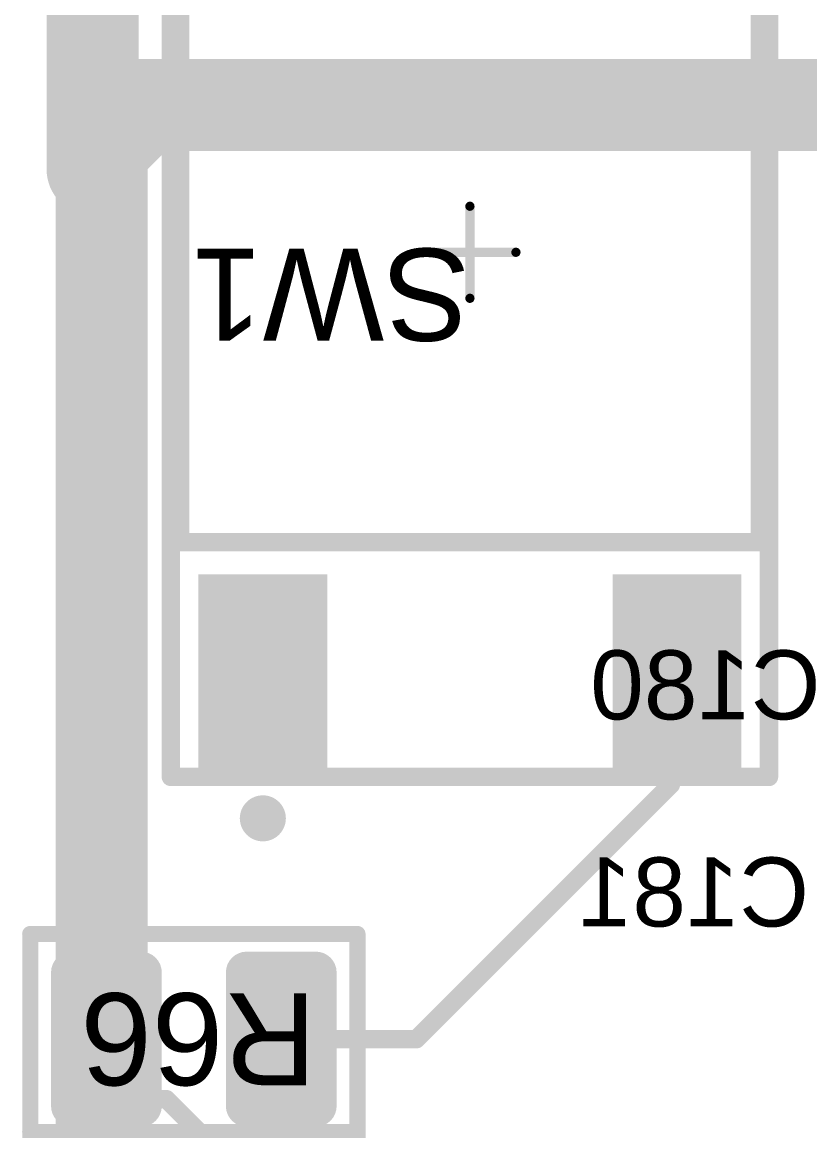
# Model space of a CAD drawing. Header units: inches. Extents: x -3 to 191, y -18 to 93.
# Drawn here: x 23.13 to 31.69, y 47.95 to 60 of the extents above; entities that cross this region are included whole.
import ezdxf

# ---------------------------------------------------------------- set-up
doc = ezdxf.new("R2010")
doc.units = ezdxf.units.IN
for name, color, linetype in [('Bottom Overlay', 54, 'Continuous'), ('Mechanical 13', 56, 'Continuous'), ('PWR', 16, 'Continuous'), ('Top 3D Body', 56, 'Continuous'), ('Top Assembly', 216, 'Continuous'), ('Top Component Center', 56, 'Continuous'), ('Top Courtyard', 56, 'Continuous'), ('Top Layer', 1, 'Continuous'), ('Top Overlay', 2, 'Continuous'), ('Top Paste', 8, 'Continuous'), ('Top Solder', 216, 'Continuous')]:
    doc.layers.add(name, color=color, linetype=linetype)
doc.styles.add('Arial', font='', dxfattribs={"height": 0.2})
doc.styles.get('Arial').set_extended_font_data('Arial')

# ---------------------------------------------------------------- blocks, each defined once
blk = doc.blocks.new('FP_2_1977223_2_MFG_177')
at = {"layer": 'Top Layer'}
for points in [[(-2.95, 5.6), (-1.55, 5.6), (-1.55, 3.5), (-2.95, 3.5)], [(1.55, 5.6), (2.95, 5.6), (2.95, 3.5), (1.55, 3.5)]]:
    blk.add_hatch(color=1, dxfattribs=at).paths.add_polyline_path(points)
at = {"layer": 'Top Paste'}
for points in [[(-2.95, 5.6), (-1.55, 5.6), (-1.55, 3.5), (-2.95, 3.5)], [(1.55, 5.6), (2.95, 5.6), (2.95, 3.5), (1.55, 3.5)]]:
    blk.add_hatch(color=8, dxfattribs=at).paths.add_polyline_path(points)
at = {"layer": 'Top Solder'}
for points in [[(-2.95, 5.6), (-1.55, 5.6), (-1.55, 3.5), (-2.95, 3.5)], [(1.55, 5.6), (2.95, 5.6), (2.95, 3.5), (1.55, 3.5)]]:
    blk.add_hatch(color=216, dxfattribs=at).paths.add_polyline_path(points)
at = {"layer": 'Top 3D Body'}
for points in [[(3.15, 3.15, 0.2, 0.2, 0), (-3.15, 3.15, 0.2, 0.2, 0)], [(-3.15, 3.15, 0.2, 0.2, 0), (-3.15, -3.15, 0.2, 0.2, 0)], [(3.15, 3.15, 0.2, 0.2, 0), (3.15, -3.15, 0.2, 0.2, 0)]]:
    blk.add_lwpolyline(points, format="xyseb", dxfattribs=at)
for points in [[(-3.2, 3.15, 0.1, 0.1, 1), (-3.1, 3.15, 0.1, 0.1, 1)], [(-3.2, 3.15, 0.1, 0.1, 1), (-3.1, 3.15, 0.1, 0.1, 1)], [(3.1, 3.15, 0.1, 0.1, 1), (3.2, 3.15, 0.1, 0.1, 1)], [(3.1, 3.15, 0.1, 0.1, 1), (3.2, 3.15, 0.1, 0.1, 1)]]:
    blk.add_lwpolyline(points, format="xyseb", close=True, dxfattribs=at)
at = {"layer": 'Top Assembly'}
for points in [[(3.25, 5.7, 0.2, 0.2, 0), (-3.25, 5.7, 0.2, 0.2, 0)], [(-3.25, 5.7, 0.2, 0.2, 0), (-3.25, -5.8, 0.2, 0.2, 0)], [(3.25, 5.7, 0.2, 0.2, 0), (3.25, -5.8, 0.2, 0.2, 0)]]:
    blk.add_lwpolyline(points, format="xyseb", dxfattribs=at)
for points in [[(-3.3, 5.7, 0.1, 0.1, 1), (-3.2, 5.7, 0.1, 0.1, 1)], [(-3.3, 5.7, 0.1, 0.1, 1), (-3.2, 5.7, 0.1, 0.1, 1)], [(3.2, 5.7, 0.1, 0.1, 1), (3.3, 5.7, 0.1, 0.1, 1)], [(3.2, 5.7, 0.1, 0.1, 1), (3.3, 5.7, 0.1, 0.1, 1)]]:
    blk.add_lwpolyline(points, format="xyseb", close=True, dxfattribs=at)
at = {"layer": 'Top Component Center'}
for points in [[(0, 0.5, 0.1, 0.1, 0), (0, -0.5, 0.1, 0.1, 0)], [(0.5, 0, 0.1, 0.1, 0), (-0.5, 0, 0.1, 0.1, 0)]]:
    blk.add_lwpolyline(points, format="xyseb", dxfattribs=at)
for points in [[(-0.025, 0.5, 0.05, 0.05, 1), (0.025, 0.5, 0.05, 0.05, 1)], [(-0.525, 0, 0.05, 0.05, 1), (-0.475, 0, 0.05, 0.05, 1)], [(0.475, 0, 0.05, 0.05, 1), (0.525, 0, 0.05, 0.05, 1)], [(-0.025, -0.5, 0.05, 0.05, 1), (0.025, -0.5, 0.05, 0.05, 1)]]:
    blk.add_lwpolyline(points, format="xyseb", close=True, dxfattribs=at)
at = {"layer": 'Top Courtyard'}
for points in [[(3.25, 5.7, 0.2, 0.2, 0), (-3.25, 5.7, 0.2, 0.2, 0)], [(-3.25, 5.7, 0.2, 0.2, 0), (-3.25, -5.8, 0.2, 0.2, 0)], [(3.25, 5.7, 0.2, 0.2, 0), (3.25, -5.8, 0.2, 0.2, 0)]]:
    blk.add_lwpolyline(points, format="xyseb", dxfattribs=at)
for points in [[(-3.3, 5.7, 0.1, 0.1, 1), (-3.2, 5.7, 0.1, 0.1, 1)], [(-3.3, 5.7, 0.1, 0.1, 1), (-3.2, 5.7, 0.1, 0.1, 1)], [(3.2, 5.7, 0.1, 0.1, 1), (3.3, 5.7, 0.1, 0.1, 1)], [(3.2, 5.7, 0.1, 0.1, 1), (3.3, 5.7, 0.1, 0.1, 1)]]:
    blk.add_lwpolyline(points, format="xyseb", close=True, dxfattribs=at)
at = {"layer": 'Top Overlay'}
for points in [[(2.375, 6.15, 0.25, 0.25, 1), (2.125, 6.15, 0.25, 0.25, 1)], [(2.063, 6.15, 0.125, 0.125, 1), (2.187, 6.15, 0.125, 0.125, 1)], [(2.313, 6.15, 0.125, 0.125, 1), (2.438, 6.15, 0.125, 0.125, 1)], [(-3.2, 3.15, 0.1, 0.1, 1), (-3.1, 3.15, 0.1, 0.1, 1)], [(-1.225, 3.15, 0.1, 0.1, 1), (-1.125, 3.15, 0.1, 0.1, 1)], [(1.125, 3.15, 0.1, 0.1, 1), (1.225, 3.15, 0.1, 0.1, 1)], [(3.1, 3.15, 0.1, 0.1, 1), (3.2, 3.15, 0.1, 0.1, 1)]]:
    blk.add_lwpolyline(points, format="xyseb", close=True, dxfattribs=at)
for points in [[(-3.15, 3.15, 0.2, 0.2, 0), (-3.15, -3.15, 0.2, 0.2, 0)], [(1.175, 3.15, 0.2, 0.2, 0), (-1.175, 3.15, 0.2, 0.2, 0)], [(3.15, 3.15, 0.2, 0.2, 0), (3.15, -3.15, 0.2, 0.2, 0)]]:
    blk.add_lwpolyline(points, format="xyseb", dxfattribs=at)
at = {"layer": 'Top Assembly', "style": 'Arial'}
blk.add_text('SW1', height=1, dxfattribs=at).set_placement((0, -0.039))
blk = doc.blocks.new('RES_0805_248')
at = {"layer": 'Top Layer'}
h = blk.add_hatch(color=1, dxfattribs=at)
edge = h.paths.add_edge_path()
edge.add_arc((-1.325, 0.725), 0.125, 90, 180)
edge.add_line((-1.45, 0.725), (-1.45, -0.725))
edge.add_arc((-1.325, -0.725), 0.125, 180, 270)
edge.add_line((-1.325, -0.85), (-0.575, -0.85))
edge.add_arc((-0.575, -0.725), 0.125, 270, 360)
edge.add_line((-0.45, -0.725), (-0.45, 0.725))
edge.add_arc((-0.575, 0.725), 0.125, 0, 90)
edge.add_line((-0.575, 0.85), (-1.325, 0.85))
h = blk.add_hatch(color=1, dxfattribs=at)
edge = h.paths.add_edge_path()
edge.add_arc((0.575, 0.725), 0.125, 90, 180)
edge.add_line((0.45, 0.725), (0.45, -0.725))
edge.add_arc((0.575, -0.725), 0.125, 180, 270)
edge.add_line((0.575, -0.85), (1.325, -0.85))
edge.add_arc((1.325, -0.725), 0.125, 270, 360)
edge.add_line((1.45, -0.725), (1.45, 0.725))
edge.add_arc((1.325, 0.725), 0.125, 0, 90)
edge.add_line((1.325, 0.85), (0.575, 0.85))
at = {"layer": 'Top Paste'}
h = blk.add_hatch(color=8, dxfattribs=at)
edge = h.paths.add_edge_path()
edge.add_arc((-1.325, 0.725), 0.125, 90, 180)
edge.add_line((-1.45, 0.725), (-1.45, -0.725))
edge.add_arc((-1.325, -0.725), 0.125, 180, 270)
edge.add_line((-1.325, -0.85), (-0.575, -0.85))
edge.add_arc((-0.575, -0.725), 0.125, 270, 360)
edge.add_line((-0.45, -0.725), (-0.45, 0.725))
edge.add_arc((-0.575, 0.725), 0.125, 0, 90)
edge.add_line((-0.575, 0.85), (-1.325, 0.85))
h = blk.add_hatch(color=8, dxfattribs=at)
edge = h.paths.add_edge_path()
edge.add_arc((0.575, 0.725), 0.125, 90, 180)
edge.add_line((0.45, 0.725), (0.45, -0.725))
edge.add_arc((0.575, -0.725), 0.125, 180, 270)
edge.add_line((0.575, -0.85), (1.325, -0.85))
edge.add_arc((1.325, -0.725), 0.125, 270, 360)
edge.add_line((1.45, -0.725), (1.45, 0.725))
edge.add_arc((1.325, 0.725), 0.125, 0, 90)
edge.add_line((1.325, 0.85), (0.575, 0.85))
at = {"layer": 'Top Solder'}
h = blk.add_hatch(color=216, dxfattribs=at)
edge = h.paths.add_edge_path()
edge.add_arc((-1.325, 0.725), 0.227, 90, 180)
edge.add_line((-1.552, 0.725), (-1.552, -0.725))
edge.add_arc((-1.325, -0.725), 0.227, 180, 270)
edge.add_line((-1.325, -0.952), (-0.575, -0.952))
edge.add_arc((-0.575, -0.725), 0.227, 270, 360)
edge.add_line((-0.348, -0.725), (-0.348, 0.725))
edge.add_arc((-0.575, 0.725), 0.227, 0, 90)
edge.add_line((-0.575, 0.952), (-1.325, 0.952))
h = blk.add_hatch(color=216, dxfattribs=at)
edge = h.paths.add_edge_path()
edge.add_arc((0.575, 0.725), 0.227, 90, 180)
edge.add_line((0.348, 0.725), (0.348, -0.725))
edge.add_arc((0.575, -0.725), 0.227, 180, 270)
edge.add_line((0.575, -0.952), (1.325, -0.952))
edge.add_arc((1.325, -0.725), 0.227, 270, 360)
edge.add_line((1.552, -0.725), (1.552, 0.725))
edge.add_arc((1.325, 0.725), 0.227, 0, 90)
edge.add_line((1.325, 0.952), (0.575, 0.952))
at = {"layer": 'Mechanical 13'}
for points in [[(-1.778, -1.143, 0.175, 0.175, 0), (-1.778, 1.143, 0.175, 0.175, 0)], [(-1.778, 1.143, 0.175, 0.175, 0), (1.778, 1.143, 0.175, 0.175, 0)], [(1.778, -1.143, 0.175, 0.175, 0), (1.778, 1.143, 0.175, 0.175, 0)], [(-1.778, -1.143, 0.175, 0.175, 0), (1.778, -1.143, 0.175, 0.175, 0)]]:
    blk.add_lwpolyline(points, format="xyseb", dxfattribs=at)
for points in [[(-1.822, 1.143, 0.0875, 0.0875, 1), (-1.734, 1.143, 0.0875, 0.0875, 1)], [(-1.822, 1.143, 0.0875, 0.0875, 1), (-1.734, 1.143, 0.0875, 0.0875, 1)], [(1.734, 1.143, 0.0875, 0.0875, 1), (1.822, 1.143, 0.0875, 0.0875, 1)], [(1.734, 1.143, 0.0875, 0.0875, 1), (1.822, 1.143, 0.0875, 0.0875, 1)], [(-1.822, -1.143, 0.0875, 0.0875, 1), (-1.734, -1.143, 0.0875, 0.0875, 1)], [(-1.822, -1.143, 0.0875, 0.0875, 1), (-1.734, -1.143, 0.0875, 0.0875, 1)], [(1.734, -1.143, 0.0875, 0.0875, 1), (1.822, -1.143, 0.0875, 0.0875, 1)], [(1.734, -1.143, 0.0875, 0.0875, 1), (1.822, -1.143, 0.0875, 0.0875, 1)]]:
    blk.add_lwpolyline(points, format="xyseb", close=True, dxfattribs=at)
at = {"layer": 'Mechanical 13', "style": 'Arial'}
blk.add_text('R68', height=1, rotation=360, dxfattribs=at).set_placement((-1.333, -0.5))
blk = doc.blocks.new('RES_0805_250')
at = {"layer": 'Top Layer'}
h = blk.add_hatch(color=1, dxfattribs=at)
edge = h.paths.add_edge_path()
edge.add_arc((-1.325, 0.725), 0.125, 90, 180)
edge.add_line((-1.45, 0.725), (-1.45, -0.725))
edge.add_arc((-1.325, -0.725), 0.125, 180, 270)
edge.add_line((-1.325, -0.85), (-0.575, -0.85))
edge.add_arc((-0.575, -0.725), 0.125, 270, 360)
edge.add_line((-0.45, -0.725), (-0.45, 0.725))
edge.add_arc((-0.575, 0.725), 0.125, 0, 90)
edge.add_line((-0.575, 0.85), (-1.325, 0.85))
h = blk.add_hatch(color=1, dxfattribs=at)
edge = h.paths.add_edge_path()
edge.add_arc((0.575, 0.725), 0.125, 90, 180)
edge.add_line((0.45, 0.725), (0.45, -0.725))
edge.add_arc((0.575, -0.725), 0.125, 180, 270)
edge.add_line((0.575, -0.85), (1.325, -0.85))
edge.add_arc((1.325, -0.725), 0.125, 270, 360)
edge.add_line((1.45, -0.725), (1.45, 0.725))
edge.add_arc((1.325, 0.725), 0.125, 0, 90)
edge.add_line((1.325, 0.85), (0.575, 0.85))
at = {"layer": 'Top Paste'}
h = blk.add_hatch(color=8, dxfattribs=at)
edge = h.paths.add_edge_path()
edge.add_arc((-1.325, 0.725), 0.125, 90, 180)
edge.add_line((-1.45, 0.725), (-1.45, -0.725))
edge.add_arc((-1.325, -0.725), 0.125, 180, 270)
edge.add_line((-1.325, -0.85), (-0.575, -0.85))
edge.add_arc((-0.575, -0.725), 0.125, 270, 360)
edge.add_line((-0.45, -0.725), (-0.45, 0.725))
edge.add_arc((-0.575, 0.725), 0.125, 0, 90)
edge.add_line((-0.575, 0.85), (-1.325, 0.85))
h = blk.add_hatch(color=8, dxfattribs=at)
edge = h.paths.add_edge_path()
edge.add_arc((0.575, 0.725), 0.125, 90, 180)
edge.add_line((0.45, 0.725), (0.45, -0.725))
edge.add_arc((0.575, -0.725), 0.125, 180, 270)
edge.add_line((0.575, -0.85), (1.325, -0.85))
edge.add_arc((1.325, -0.725), 0.125, 270, 360)
edge.add_line((1.45, -0.725), (1.45, 0.725))
edge.add_arc((1.325, 0.725), 0.125, 0, 90)
edge.add_line((1.325, 0.85), (0.575, 0.85))
at = {"layer": 'Top Solder'}
h = blk.add_hatch(color=216, dxfattribs=at)
edge = h.paths.add_edge_path()
edge.add_arc((-1.325, 0.725), 0.227, 90, 180)
edge.add_line((-1.552, 0.725), (-1.552, -0.725))
edge.add_arc((-1.325, -0.725), 0.227, 180, 270)
edge.add_line((-1.325, -0.952), (-0.575, -0.952))
edge.add_arc((-0.575, -0.725), 0.227, 270, 360)
edge.add_line((-0.348, -0.725), (-0.348, 0.725))
edge.add_arc((-0.575, 0.725), 0.227, 0, 90)
edge.add_line((-0.575, 0.952), (-1.325, 0.952))
h = blk.add_hatch(color=216, dxfattribs=at)
edge = h.paths.add_edge_path()
edge.add_arc((0.575, 0.725), 0.227, 90, 180)
edge.add_line((0.348, 0.725), (0.348, -0.725))
edge.add_arc((0.575, -0.725), 0.227, 180, 270)
edge.add_line((0.575, -0.952), (1.325, -0.952))
edge.add_arc((1.325, -0.725), 0.227, 270, 360)
edge.add_line((1.552, -0.725), (1.552, 0.725))
edge.add_arc((1.325, 0.725), 0.227, 0, 90)
edge.add_line((1.325, 0.952), (0.575, 0.952))
at = {"layer": 'Mechanical 13'}
for points in [[(-1.778, 1.143, 0.175, 0.175, 0), (-1.778, -1.143, 0.175, 0.175, 0)], [(1.778, 1.143, 0.175, 0.175, 0), (-1.778, 1.143, 0.175, 0.175, 0)], [(1.778, 1.143, 0.175, 0.175, 0), (1.778, -1.143, 0.175, 0.175, 0)], [(1.778, -1.143, 0.175, 0.175, 0), (-1.778, -1.143, 0.175, 0.175, 0)]]:
    blk.add_lwpolyline(points, format="xyseb", dxfattribs=at)
for points in [[(-1.822, 1.143, 0.0875, 0.0875, 1), (-1.734, 1.143, 0.0875, 0.0875, 1)], [(-1.822, 1.143, 0.0875, 0.0875, 1), (-1.734, 1.143, 0.0875, 0.0875, 1)], [(1.734, 1.143, 0.0875, 0.0875, 1), (1.822, 1.143, 0.0875, 0.0875, 1)], [(1.734, 1.143, 0.0875, 0.0875, 1), (1.822, 1.143, 0.0875, 0.0875, 1)], [(-1.822, -1.143, 0.0875, 0.0875, 1), (-1.734, -1.143, 0.0875, 0.0875, 1)], [(-1.822, -1.143, 0.0875, 0.0875, 1), (-1.734, -1.143, 0.0875, 0.0875, 1)], [(1.734, -1.143, 0.0875, 0.0875, 1), (1.822, -1.143, 0.0875, 0.0875, 1)], [(1.734, -1.143, 0.0875, 0.0875, 1), (1.822, -1.143, 0.0875, 0.0875, 1)]]:
    blk.add_lwpolyline(points, format="xyseb", close=True, dxfattribs=at)
at = {"layer": 'Mechanical 13', "style": 'Arial'}
blk.add_text('R66', height=1, dxfattribs=at).set_placement((-1.333, -0.5))

msp = doc.modelspace()

# ---------------------------------------------------------------- linework, layer by layer
at = {"layer": 'PWR'}
for points in [[(23.9, 59.3, 1, 1, 0), (23.9, 60.9, 1, 1, 0)], [(23.9, 59.3, 1, 1, 0), (24.1, 59.1, 1, 1, 0)], [(23.9, 58.4, 1, 1, 0), (23.9, 59.3, 1, 1, 0)], [(24.1, 59.1, 1, 1, 0), (24.7, 59.1, 1, 1, 0)], [(24.7, 59.1, 1, 1, 0), (32.9, 59.1, 1, 1, 0)], [(24, 58.4, 0.7, 0.7, 0), (24.7, 59.1, 0.7, 0.7, 0)], [(24, 46.9, 1, 1, 0), (24, 58.4, 1, 1, 0)]]:
    msp.add_lwpolyline(points, format="xyseb", dxfattribs=at)
for points in [[(23.65, 59.3, 0.5, 0.5, 1), (24.15, 59.3, 0.5, 0.5, 1)], [(23.65, 59.3, 0.5, 0.5, 1), (24.15, 59.3, 0.5, 0.5, 1)], [(23.65, 59.3, 0.5, 0.5, 1), (24.15, 59.3, 0.5, 0.5, 1)], [(23.85, 59.1, 0.5, 0.5, 1), (24.35, 59.1, 0.5, 0.5, 1)], [(23.85, 59.1, 0.5, 0.5, 1), (24.35, 59.1, 0.5, 0.5, 1)], [(24.45, 59.1, 0.5, 0.5, 1), (24.95, 59.1, 0.5, 0.5, 1)], [(24.45, 59.1, 0.5, 0.5, 1), (24.95, 59.1, 0.5, 0.5, 1)], [(24.525, 59.1, 0.35, 0.35, 1), (24.875, 59.1, 0.35, 0.35, 1)], [(23.65, 58.4, 0.5, 0.5, 1), (24.15, 58.4, 0.5, 0.5, 1)], [(23.75, 58.4, 0.5, 0.5, 1), (24.25, 58.4, 0.5, 0.5, 1)], [(23.825, 58.4, 0.35, 0.35, 1), (24.175, 58.4, 0.35, 0.35, 1)]]:
    msp.add_lwpolyline(points, format="xyseb", close=True, dxfattribs=at)
at = {"layer": 'Top Layer'}
for points in [[(30.25, 52.95, 0.2, 0.2, 0), (30.659, 52.541, 0.2, 0.2, 0)], [(30.659, 52.191, 0.2, 0.2, 0), (30.659, 52.541, 0.2, 0.2, 0)], [(30.467, 52, 0.2, 0.2, 0), (30.659, 52.191, 0.2, 0.2, 0)], [(30.184, 52, 0.2, 0.2, 0), (30.467, 52, 0.2, 0.2, 0)], [(30.184, 51.717, 0.2, 0.2, 0), (30.184, 52, 0.2, 0.2, 0)], [(27.417, 48.95, 0.2, 0.2, 0), (30.184, 51.717, 0.2, 0.2, 0)], [(24.05, 48.698, 0.2, 0.2, 0), (24.05, 48.95, 0.2, 0.2, 0)], [(25.95, 48.95, 0.2, 0.2, 0), (27.417, 48.95, 0.2, 0.2, 0)], [(24.05, 48.698, 0.2, 0.2, 0), (24.448, 48.299, 0.2, 0.2, 0)], [(24.448, 48.299, 0.2, 0.2, 0), (24.701, 48.299, 0.2, 0.2, 0)], [(24.701, 48.299, 0.2, 0.2, 0), (25.465, 47.535, 0.2, 0.2, 0)]]:
    msp.add_lwpolyline(points, format="xyseb", dxfattribs=at)
for points in [[(30.2, 52.95, 0.1, 0.1, 1), (30.3, 52.95, 0.1, 0.1, 1)], [(30.609, 52.541, 0.1, 0.1, 1), (30.709, 52.541, 0.1, 0.1, 1)], [(30.609, 52.541, 0.1, 0.1, 1), (30.709, 52.541, 0.1, 0.1, 1)], [(30.609, 52.191, 0.1, 0.1, 1), (30.709, 52.191, 0.1, 0.1, 1)], [(30.609, 52.191, 0.1, 0.1, 1), (30.709, 52.191, 0.1, 0.1, 1)], [(30.134, 52, 0.1, 0.1, 1), (30.234, 52, 0.1, 0.1, 1)], [(30.134, 52, 0.1, 0.1, 1), (30.234, 52, 0.1, 0.1, 1)], [(30.417, 52, 0.1, 0.1, 1), (30.517, 52, 0.1, 0.1, 1)], [(30.417, 52, 0.1, 0.1, 1), (30.517, 52, 0.1, 0.1, 1)], [(30.134, 51.717, 0.1, 0.1, 1), (30.234, 51.717, 0.1, 0.1, 1)], [(30.134, 51.717, 0.1, 0.1, 1), (30.234, 51.717, 0.1, 0.1, 1)], [(24, 48.95, 0.1, 0.1, 1), (24.1, 48.95, 0.1, 0.1, 1)], [(25.9, 48.95, 0.1, 0.1, 1), (26, 48.95, 0.1, 0.1, 1)], [(27.367, 48.95, 0.1, 0.1, 1), (27.467, 48.95, 0.1, 0.1, 1)], [(27.367, 48.95, 0.1, 0.1, 1), (27.467, 48.95, 0.1, 0.1, 1)], [(24, 48.698, 0.1, 0.1, 1), (24.1, 48.698, 0.1, 0.1, 1)], [(24, 48.698, 0.1, 0.1, 1), (24.1, 48.698, 0.1, 0.1, 1)], [(24.398, 48.299, 0.1, 0.1, 1), (24.498, 48.299, 0.1, 0.1, 1)], [(24.398, 48.299, 0.1, 0.1, 1), (24.498, 48.299, 0.1, 0.1, 1)], [(24.651, 48.299, 0.1, 0.1, 1), (24.751, 48.299, 0.1, 0.1, 1)], [(24.651, 48.299, 0.1, 0.1, 1), (24.751, 48.299, 0.1, 0.1, 1)]]:
    msp.add_lwpolyline(points, format="xyseb", close=True, dxfattribs=at)

# ---------------------------------------------------------------- block references
at = {"rotation": 180}
for name, p in [('FP_2_1977223_2_MFG_177', (28, 57.5)), ('RES_0805_250', (25, 48.95))]:
    msp.add_blockref(name, p, dxfattribs=at)
msp.add_blockref('RES_0805_248', (25, 46.8))

# ---------------------------------------------------------------- texts
at = {"layer": 'Bottom Overlay', "style": 'Arial', "text_generation_flag": 2}
for s, p in [('C180', (31.812, 52.425)), ('C181', (31.687, 50.175))]:
    msp.add_text(s, height=0.75, dxfattribs=at).set_placement(p)

doc.saveas('drawing.dxf')
